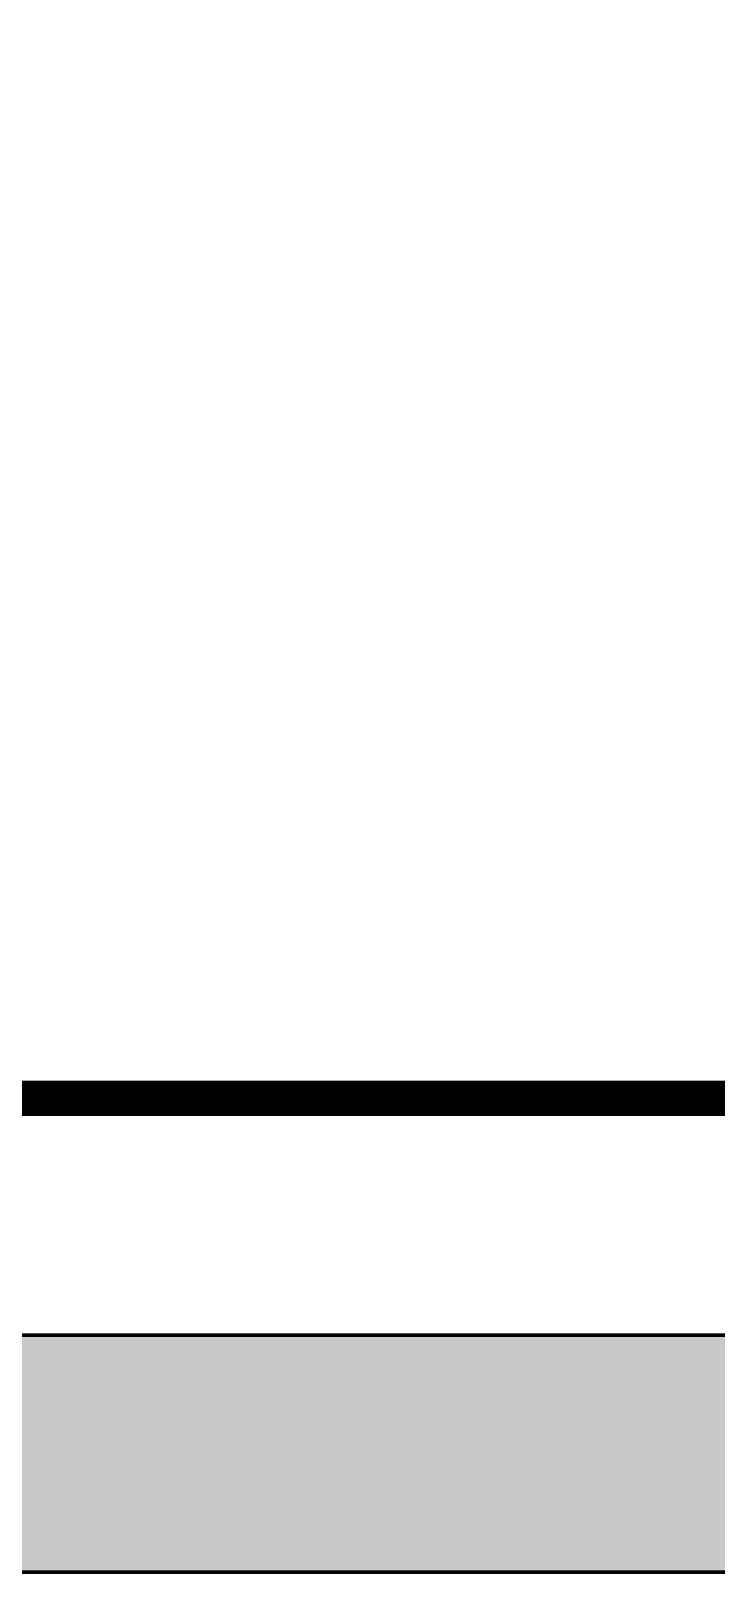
# Model space of a CAD drawing. Header units: millimetres. Extents: x -116965 to 323937, y 291661 to 566926.
# Drawn here: x -45730 to -45440, y 316539 to 317189 of the extents above; entities that cross this region are included whole.
import ezdxf

# ---------------------------------------------------------------- set-up
doc = ezdxf.new("R2010")
doc.units = ezdxf.units.MM
doc.layers.get('0').update_dxf_attribs({"lineweight": 18})
doc.layers.add('C00-00-00', color=7, linetype='Continuous')
doc.layers.add('C34-3A-40', color=7, linetype='Continuous', true_color=0x343a40)
doc.layers.add('C62-64-69', color=7, linetype='Continuous', true_color=0x626469)

msp = doc.modelspace()

# ---------------------------------------------------------------- hatches: boundary and pattern name
at = {"layer": 'C34-3A-40'}
h = msp.add_hatch(color=256, dxfattribs=at)
h.dxf.hatch_style = 2
h.paths.add_polyline_path([(-45832.204577, 316638.736127), (-45432.260407, 316638.736127), (-45432.260407, 316538.750083), (-45832.204577, 316538.750083)])
at = {"layer": 'C62-64-69'}
h = msp.add_hatch(color=256, dxfattribs=at)
h.dxf.hatch_style = 2
h.paths.add_polyline_path([(-45736.217977, 316629.737383), (-45704.222442, 316629.737383), (-45704.222442, 316622.738358), (-45736.217977, 316622.738358)])
h = msp.add_hatch(color=256, dxfattribs=at)
h.dxf.hatch_style = 2
h.paths.add_polyline_path([(-45704.222442, 316629.737383), (-45672.226907, 316629.737383), (-45672.226907, 316622.738358), (-45704.222442, 316622.738358)])
h = msp.add_hatch(color=256, dxfattribs=at)
h.dxf.hatch_style = 2
h.paths.add_polyline_path([(-45704.222442, 316629.737383), (-45672.226907, 316629.737383), (-45672.226907, 316622.738358), (-45704.222442, 316622.738358)])
h = msp.add_hatch(color=256, dxfattribs=at)
h.dxf.hatch_style = 2
h.paths.add_polyline_path([(-45672.226907, 316629.737383), (-45640.231377, 316629.737383), (-45640.231377, 316622.738358), (-45672.226907, 316622.738358)])
h = msp.add_hatch(color=256, dxfattribs=at)
h.dxf.hatch_style = 2
h.paths.add_polyline_path([(-45672.226907, 316629.737383), (-45640.231377, 316629.737383), (-45640.231377, 316622.738358), (-45672.226907, 316622.738358)])
h = msp.add_hatch(color=256, dxfattribs=at)
h.dxf.hatch_style = 2
h.paths.add_polyline_path([(-45640.231377, 316629.737383), (-45608.235842, 316629.737383), (-45608.235842, 316622.738358), (-45640.231377, 316622.738358)])
h = msp.add_hatch(color=256, dxfattribs=at)
h.dxf.hatch_style = 2
h.paths.add_polyline_path([(-45608.235842, 316629.737383), (-45576.240307, 316629.737383), (-45576.240307, 316622.738358), (-45608.235842, 316622.738358)])
h = msp.add_hatch(color=256, dxfattribs=at)
h.dxf.hatch_style = 2
h.paths.add_polyline_path([(-45608.235842, 316629.737383), (-45576.240307, 316629.737383), (-45576.240307, 316622.738358), (-45608.235842, 316622.738358)])
h = msp.add_hatch(color=256, dxfattribs=at)
h.dxf.hatch_style = 2
h.paths.add_polyline_path([(-45576.240307, 316629.737383), (-45544.244777, 316629.737383), (-45544.244777, 316622.738358), (-45576.240307, 316622.738358)])
h = msp.add_hatch(color=256, dxfattribs=at)
h.dxf.hatch_style = 2
h.paths.add_polyline_path([(-45576.240307, 316629.737383), (-45544.244777, 316629.737383), (-45544.244777, 316622.738358), (-45576.240307, 316622.738358)])
h = msp.add_hatch(color=256, dxfattribs=at)
h.dxf.hatch_style = 2
h.paths.add_polyline_path([(-45544.244777, 316629.737383), (-45512.249242, 316629.737383), (-45512.249242, 316622.738358), (-45544.244777, 316622.738358)])
h = msp.add_hatch(color=256, dxfattribs=at)
h.dxf.hatch_style = 2
h.paths.add_polyline_path([(-45544.244777, 316629.737383), (-45512.249242, 316629.737383), (-45512.249242, 316622.738358), (-45544.244777, 316622.738358)])
h = msp.add_hatch(color=256, dxfattribs=at)
h.dxf.hatch_style = 2
h.paths.add_polyline_path([(-45512.249242, 316629.737383), (-45480.253707, 316629.737383), (-45480.253707, 316622.738358), (-45512.249242, 316622.738358)])
h = msp.add_hatch(color=256, dxfattribs=at)
h.dxf.hatch_style = 2
h.paths.add_polyline_path([(-45512.249242, 316629.737383), (-45480.253707, 316629.737383), (-45480.253707, 316622.738358), (-45512.249242, 316622.738358)])
h = msp.add_hatch(color=256, dxfattribs=at)
h.dxf.hatch_style = 2
h.paths.add_polyline_path([(-45480.253707, 316629.737383), (-45448.258177, 316629.737383), (-45448.258177, 316622.738358), (-45480.253707, 316622.738358)])
h = msp.add_hatch(color=256, dxfattribs=at)
h.dxf.hatch_style = 2
h.paths.add_polyline_path([(-45736.217977, 316622.738358), (-45704.222442, 316622.738358), (-45704.222442, 316620.738639), (-45736.217977, 316620.738639)])
h = msp.add_hatch(color=256, dxfattribs=at)
h.dxf.hatch_style = 2
h.paths.add_polyline_path([(-45736.217977, 316620.738639), (-45704.222442, 316620.738639), (-45704.222442, 316613.739614), (-45736.217977, 316613.739614)])
h = msp.add_hatch(color=256, dxfattribs=at)
h.dxf.hatch_style = 2
h.paths.add_polyline_path([(-45704.222442, 316622.738358), (-45672.226907, 316622.738358), (-45672.226907, 316620.738639), (-45704.222442, 316620.738639)])
h = msp.add_hatch(color=256, dxfattribs=at)
h.dxf.hatch_style = 2
h.paths.add_polyline_path([(-45704.222442, 316622.738358), (-45672.226907, 316622.738358), (-45672.226907, 316620.738639), (-45704.222442, 316620.738639)])
h = msp.add_hatch(color=256, dxfattribs=at)
h.dxf.hatch_style = 2
h.paths.add_polyline_path([(-45704.222442, 316620.738639), (-45672.226907, 316620.738639), (-45672.226907, 316613.739614), (-45704.222442, 316613.739614)])
h = msp.add_hatch(color=256, dxfattribs=at)
h.dxf.hatch_style = 2
h.paths.add_polyline_path([(-45704.222442, 316620.738639), (-45672.226907, 316620.738639), (-45672.226907, 316613.739614), (-45704.222442, 316613.739614)])
h = msp.add_hatch(color=256, dxfattribs=at)
h.dxf.hatch_style = 2
h.paths.add_polyline_path([(-45672.226907, 316622.738358), (-45640.231377, 316622.738358), (-45640.231377, 316620.738639), (-45672.226907, 316620.738639)])
h = msp.add_hatch(color=256, dxfattribs=at)
h.dxf.hatch_style = 2
h.paths.add_polyline_path([(-45672.226907, 316622.738358), (-45640.231377, 316622.738358), (-45640.231377, 316620.738639), (-45672.226907, 316620.738639)])
h = msp.add_hatch(color=256, dxfattribs=at)
h.dxf.hatch_style = 2
h.paths.add_polyline_path([(-45672.226907, 316620.738639), (-45640.231377, 316620.738639), (-45640.231377, 316613.739614), (-45672.226907, 316613.739614)])
h = msp.add_hatch(color=256, dxfattribs=at)
h.dxf.hatch_style = 2
h.paths.add_polyline_path([(-45672.226907, 316620.738639), (-45640.231377, 316620.738639), (-45640.231377, 316613.739614), (-45672.226907, 316613.739614)])
h = msp.add_hatch(color=256, dxfattribs=at)
h.dxf.hatch_style = 2
h.paths.add_polyline_path([(-45640.231377, 316622.738358), (-45608.235842, 316622.738358), (-45608.235842, 316620.738639), (-45640.231377, 316620.738639)])
h = msp.add_hatch(color=256, dxfattribs=at)
h.dxf.hatch_style = 2
h.paths.add_polyline_path([(-45640.231377, 316620.738639), (-45608.235842, 316620.738639), (-45608.235842, 316613.739614), (-45640.231377, 316613.739614)])
h = msp.add_hatch(color=256, dxfattribs=at)
h.dxf.hatch_style = 2
h.paths.add_polyline_path([(-45608.235842, 316622.738358), (-45576.240307, 316622.738358), (-45576.240307, 316620.738639), (-45608.235842, 316620.738639)])
h = msp.add_hatch(color=256, dxfattribs=at)
h.dxf.hatch_style = 2
h.paths.add_polyline_path([(-45608.235842, 316622.738358), (-45576.240307, 316622.738358), (-45576.240307, 316620.738639), (-45608.235842, 316620.738639)])
h = msp.add_hatch(color=256, dxfattribs=at)
h.dxf.hatch_style = 2
h.paths.add_polyline_path([(-45608.235842, 316620.738639), (-45576.240307, 316620.738639), (-45576.240307, 316613.739614), (-45608.235842, 316613.739614)])
h = msp.add_hatch(color=256, dxfattribs=at)
h.dxf.hatch_style = 2
h.paths.add_polyline_path([(-45608.235842, 316620.738639), (-45576.240307, 316620.738639), (-45576.240307, 316613.739614), (-45608.235842, 316613.739614)])
h = msp.add_hatch(color=256, dxfattribs=at)
h.dxf.hatch_style = 2
h.paths.add_polyline_path([(-45576.240307, 316622.738358), (-45544.244777, 316622.738358), (-45544.244777, 316620.738639), (-45576.240307, 316620.738639)])
h = msp.add_hatch(color=256, dxfattribs=at)
h.dxf.hatch_style = 2
h.paths.add_polyline_path([(-45576.240307, 316622.738358), (-45544.244777, 316622.738358), (-45544.244777, 316620.738639), (-45576.240307, 316620.738639)])
h = msp.add_hatch(color=256, dxfattribs=at)
h.dxf.hatch_style = 2
h.paths.add_polyline_path([(-45576.240307, 316620.738639), (-45544.244777, 316620.738639), (-45544.244777, 316613.739614), (-45576.240307, 316613.739614)])
h = msp.add_hatch(color=256, dxfattribs=at)
h.dxf.hatch_style = 2
h.paths.add_polyline_path([(-45576.240307, 316620.738639), (-45544.244777, 316620.738639), (-45544.244777, 316613.739614), (-45576.240307, 316613.739614)])
h = msp.add_hatch(color=256, dxfattribs=at)
h.dxf.hatch_style = 2
h.paths.add_polyline_path([(-45544.244777, 316622.738358), (-45512.249242, 316622.738358), (-45512.249242, 316620.738639), (-45544.244777, 316620.738639)])
h = msp.add_hatch(color=256, dxfattribs=at)
h.dxf.hatch_style = 2
h.paths.add_polyline_path([(-45544.244777, 316622.738358), (-45512.249242, 316622.738358), (-45512.249242, 316620.738639), (-45544.244777, 316620.738639)])
h = msp.add_hatch(color=256, dxfattribs=at)
h.dxf.hatch_style = 2
h.paths.add_polyline_path([(-45544.244777, 316620.738639), (-45512.249242, 316620.738639), (-45512.249242, 316613.739614), (-45544.244777, 316613.739614)])
h = msp.add_hatch(color=256, dxfattribs=at)
h.dxf.hatch_style = 2
h.paths.add_polyline_path([(-45544.244777, 316620.738639), (-45512.249242, 316620.738639), (-45512.249242, 316613.739614), (-45544.244777, 316613.739614)])
h = msp.add_hatch(color=256, dxfattribs=at)
h.dxf.hatch_style = 2
h.paths.add_polyline_path([(-45512.249242, 316622.738358), (-45480.253707, 316622.738358), (-45480.253707, 316620.738639), (-45512.249242, 316620.738639)])
h = msp.add_hatch(color=256, dxfattribs=at)
h.dxf.hatch_style = 2
h.paths.add_polyline_path([(-45512.249242, 316622.738358), (-45480.253707, 316622.738358), (-45480.253707, 316620.738639), (-45512.249242, 316620.738639)])
h = msp.add_hatch(color=256, dxfattribs=at)
h.dxf.hatch_style = 2
h.paths.add_polyline_path([(-45512.249242, 316620.738639), (-45480.253707, 316620.738639), (-45480.253707, 316613.739614), (-45512.249242, 316613.739614)])
h = msp.add_hatch(color=256, dxfattribs=at)
h.dxf.hatch_style = 2
h.paths.add_polyline_path([(-45512.249242, 316620.738639), (-45480.253707, 316620.738639), (-45480.253707, 316613.739614), (-45512.249242, 316613.739614)])
h = msp.add_hatch(color=256, dxfattribs=at)
h.dxf.hatch_style = 2
h.paths.add_polyline_path([(-45480.253707, 316622.738358), (-45448.258177, 316622.738358), (-45448.258177, 316620.738639), (-45480.253707, 316620.738639)])
h = msp.add_hatch(color=256, dxfattribs=at)
h.dxf.hatch_style = 2
h.paths.add_polyline_path([(-45480.253707, 316620.738639), (-45448.258177, 316620.738639), (-45448.258177, 316613.739614), (-45480.253707, 316613.739614)])
h = msp.add_hatch(color=256, dxfattribs=at)
h.dxf.hatch_style = 2
h.paths.add_polyline_path([(-45736.217977, 316613.739614), (-45704.222442, 316613.739614), (-45704.222442, 316611.739896), (-45736.217977, 316611.739896)])
h = msp.add_hatch(color=256, dxfattribs=at)
h.dxf.hatch_style = 2
h.paths.add_polyline_path([(-45704.222442, 316613.739614), (-45672.226907, 316613.739614), (-45672.226907, 316611.739896), (-45704.222442, 316611.739896)])
h = msp.add_hatch(color=256, dxfattribs=at)
h.dxf.hatch_style = 2
h.paths.add_polyline_path([(-45704.222442, 316613.739614), (-45672.226907, 316613.739614), (-45672.226907, 316611.739896), (-45704.222442, 316611.739896)])
h = msp.add_hatch(color=256, dxfattribs=at)
h.dxf.hatch_style = 2
h.paths.add_polyline_path([(-45672.226907, 316613.739614), (-45640.231377, 316613.739614), (-45640.231377, 316611.739896), (-45672.226907, 316611.739896)])
h = msp.add_hatch(color=256, dxfattribs=at)
h.dxf.hatch_style = 2
h.paths.add_polyline_path([(-45672.226907, 316613.739614), (-45640.231377, 316613.739614), (-45640.231377, 316611.739896), (-45672.226907, 316611.739896)])
h = msp.add_hatch(color=256, dxfattribs=at)
h.dxf.hatch_style = 2
h.paths.add_polyline_path([(-45640.231377, 316613.739614), (-45608.235842, 316613.739614), (-45608.235842, 316611.739896), (-45640.231377, 316611.739896)])
h = msp.add_hatch(color=256, dxfattribs=at)
h.dxf.hatch_style = 2
h.paths.add_polyline_path([(-45608.235842, 316613.739614), (-45576.240307, 316613.739614), (-45576.240307, 316611.739896), (-45608.235842, 316611.739896)])
h = msp.add_hatch(color=256, dxfattribs=at)
h.dxf.hatch_style = 2
h.paths.add_polyline_path([(-45608.235842, 316613.739614), (-45576.240307, 316613.739614), (-45576.240307, 316611.739896), (-45608.235842, 316611.739896)])
h = msp.add_hatch(color=256, dxfattribs=at)
h.dxf.hatch_style = 2
h.paths.add_polyline_path([(-45576.240307, 316613.739614), (-45544.244777, 316613.739614), (-45544.244777, 316611.739896), (-45576.240307, 316611.739896)])
h = msp.add_hatch(color=256, dxfattribs=at)
h.dxf.hatch_style = 2
h.paths.add_polyline_path([(-45576.240307, 316613.739614), (-45544.244777, 316613.739614), (-45544.244777, 316611.739896), (-45576.240307, 316611.739896)])
h = msp.add_hatch(color=256, dxfattribs=at)
h.dxf.hatch_style = 2
h.paths.add_polyline_path([(-45544.244777, 316613.739614), (-45512.249242, 316613.739614), (-45512.249242, 316611.739896), (-45544.244777, 316611.739896)])
h = msp.add_hatch(color=256, dxfattribs=at)
h.dxf.hatch_style = 2
h.paths.add_polyline_path([(-45544.244777, 316613.739614), (-45512.249242, 316613.739614), (-45512.249242, 316611.739896), (-45544.244777, 316611.739896)])
h = msp.add_hatch(color=256, dxfattribs=at)
h.dxf.hatch_style = 2
h.paths.add_polyline_path([(-45512.249242, 316613.739614), (-45480.253707, 316613.739614), (-45480.253707, 316611.739896), (-45512.249242, 316611.739896)])
h = msp.add_hatch(color=256, dxfattribs=at)
h.dxf.hatch_style = 2
h.paths.add_polyline_path([(-45512.249242, 316613.739614), (-45480.253707, 316613.739614), (-45480.253707, 316611.739896), (-45512.249242, 316611.739896)])
h = msp.add_hatch(color=256, dxfattribs=at)
h.dxf.hatch_style = 2
h.paths.add_polyline_path([(-45480.253707, 316613.739614), (-45448.258177, 316613.739614), (-45448.258177, 316611.739896), (-45480.253707, 316611.739896)])
h = msp.add_hatch(color=256, dxfattribs=at)
h.dxf.hatch_style = 2
h.paths.add_polyline_path([(-45736.217977, 316611.739896), (-45704.222442, 316611.739896), (-45704.222442, 316604.74087), (-45736.217977, 316604.74087)])
h = msp.add_hatch(color=256, dxfattribs=at)
h.dxf.hatch_style = 2
h.paths.add_polyline_path([(-45704.222442, 316611.739896), (-45672.226907, 316611.739896), (-45672.226907, 316604.74087), (-45704.222442, 316604.74087)])
h = msp.add_hatch(color=256, dxfattribs=at)
h.dxf.hatch_style = 2
h.paths.add_polyline_path([(-45704.222442, 316611.739896), (-45672.226907, 316611.739896), (-45672.226907, 316604.74087), (-45704.222442, 316604.74087)])
h = msp.add_hatch(color=256, dxfattribs=at)
h.dxf.hatch_style = 2
h.paths.add_polyline_path([(-45672.226907, 316611.739896), (-45640.231377, 316611.739896), (-45640.231377, 316604.74087), (-45672.226907, 316604.74087)])
h = msp.add_hatch(color=256, dxfattribs=at)
h.dxf.hatch_style = 2
h.paths.add_polyline_path([(-45672.226907, 316611.739896), (-45640.231377, 316611.739896), (-45640.231377, 316604.74087), (-45672.226907, 316604.74087)])
h = msp.add_hatch(color=256, dxfattribs=at)
h.dxf.hatch_style = 2
h.paths.add_polyline_path([(-45640.231377, 316611.739896), (-45608.235842, 316611.739896), (-45608.235842, 316604.74087), (-45640.231377, 316604.74087)])
h = msp.add_hatch(color=256, dxfattribs=at)
h.dxf.hatch_style = 2
h.paths.add_polyline_path([(-45608.235842, 316611.739896), (-45576.240307, 316611.739896), (-45576.240307, 316604.74087), (-45608.235842, 316604.74087)])
h = msp.add_hatch(color=256, dxfattribs=at)
h.dxf.hatch_style = 2
h.paths.add_polyline_path([(-45608.235842, 316611.739896), (-45576.240307, 316611.739896), (-45576.240307, 316604.74087), (-45608.235842, 316604.74087)])
h = msp.add_hatch(color=256, dxfattribs=at)
h.dxf.hatch_style = 2
h.paths.add_polyline_path([(-45576.240307, 316611.739896), (-45544.244777, 316611.739896), (-45544.244777, 316604.74087), (-45576.240307, 316604.74087)])
h = msp.add_hatch(color=256, dxfattribs=at)
h.dxf.hatch_style = 2
h.paths.add_polyline_path([(-45576.240307, 316611.739896), (-45544.244777, 316611.739896), (-45544.244777, 316604.74087), (-45576.240307, 316604.74087)])
h = msp.add_hatch(color=256, dxfattribs=at)
h.dxf.hatch_style = 2
h.paths.add_polyline_path([(-45544.244777, 316611.739896), (-45512.249242, 316611.739896), (-45512.249242, 316604.74087), (-45544.244777, 316604.74087)])
h = msp.add_hatch(color=256, dxfattribs=at)
h.dxf.hatch_style = 2
h.paths.add_polyline_path([(-45544.244777, 316611.739896), (-45512.249242, 316611.739896), (-45512.249242, 316604.74087), (-45544.244777, 316604.74087)])
h = msp.add_hatch(color=256, dxfattribs=at)
h.dxf.hatch_style = 2
h.paths.add_polyline_path([(-45512.249242, 316611.739896), (-45480.253707, 316611.739896), (-45480.253707, 316604.74087), (-45512.249242, 316604.74087)])
h = msp.add_hatch(color=256, dxfattribs=at)
h.dxf.hatch_style = 2
h.paths.add_polyline_path([(-45512.249242, 316611.739896), (-45480.253707, 316611.739896), (-45480.253707, 316604.74087), (-45512.249242, 316604.74087)])
h = msp.add_hatch(color=256, dxfattribs=at)
h.dxf.hatch_style = 2
h.paths.add_polyline_path([(-45480.253707, 316611.739896), (-45448.258177, 316611.739896), (-45448.258177, 316604.74087), (-45480.253707, 316604.74087)])
h = msp.add_hatch(color=256, dxfattribs=at)
h.dxf.hatch_style = 2
h.paths.add_polyline_path([(-45736.217977, 316604.74087), (-45704.222442, 316604.74087), (-45704.222442, 316602.741152), (-45736.217977, 316602.741152)])
h = msp.add_hatch(color=256, dxfattribs=at)
h.dxf.hatch_style = 2
h.paths.add_polyline_path([(-45736.217977, 316602.741152), (-45704.222442, 316602.741152), (-45704.222442, 316595.742126), (-45736.217977, 316595.742126)])
h = msp.add_hatch(color=256, dxfattribs=at)
h.dxf.hatch_style = 2
h.paths.add_polyline_path([(-45704.222442, 316604.74087), (-45672.226907, 316604.74087), (-45672.226907, 316602.741152), (-45704.222442, 316602.741152)])
h = msp.add_hatch(color=256, dxfattribs=at)
h.dxf.hatch_style = 2
h.paths.add_polyline_path([(-45704.222442, 316604.74087), (-45672.226907, 316604.74087), (-45672.226907, 316602.741152), (-45704.222442, 316602.741152)])
h = msp.add_hatch(color=256, dxfattribs=at)
h.dxf.hatch_style = 2
h.paths.add_polyline_path([(-45704.222442, 316602.741152), (-45672.226907, 316602.741152), (-45672.226907, 316595.742126), (-45704.222442, 316595.742126)])
h = msp.add_hatch(color=256, dxfattribs=at)
h.dxf.hatch_style = 2
h.paths.add_polyline_path([(-45704.222442, 316602.741152), (-45672.226907, 316602.741152), (-45672.226907, 316595.742126), (-45704.222442, 316595.742126)])
h = msp.add_hatch(color=256, dxfattribs=at)
h.dxf.hatch_style = 2
h.paths.add_polyline_path([(-45672.226907, 316604.74087), (-45640.231377, 316604.74087), (-45640.231377, 316602.741152), (-45672.226907, 316602.741152)])
h = msp.add_hatch(color=256, dxfattribs=at)
h.dxf.hatch_style = 2
h.paths.add_polyline_path([(-45672.226907, 316604.74087), (-45640.231377, 316604.74087), (-45640.231377, 316602.741152), (-45672.226907, 316602.741152)])
h = msp.add_hatch(color=256, dxfattribs=at)
h.dxf.hatch_style = 2
h.paths.add_polyline_path([(-45672.226907, 316602.741152), (-45640.231377, 316602.741152), (-45640.231377, 316595.742126), (-45672.226907, 316595.742126)])
h = msp.add_hatch(color=256, dxfattribs=at)
h.dxf.hatch_style = 2
h.paths.add_polyline_path([(-45672.226907, 316602.741152), (-45640.231377, 316602.741152), (-45640.231377, 316595.742126), (-45672.226907, 316595.742126)])
h = msp.add_hatch(color=256, dxfattribs=at)
h.dxf.hatch_style = 2
h.paths.add_polyline_path([(-45640.231377, 316604.74087), (-45608.235842, 316604.74087), (-45608.235842, 316602.741152), (-45640.231377, 316602.741152)])
h = msp.add_hatch(color=256, dxfattribs=at)
h.dxf.hatch_style = 2
h.paths.add_polyline_path([(-45640.231377, 316602.741152), (-45608.235842, 316602.741152), (-45608.235842, 316595.742126), (-45640.231377, 316595.742126)])
h = msp.add_hatch(color=256, dxfattribs=at)
h.dxf.hatch_style = 2
h.paths.add_polyline_path([(-45608.235842, 316604.74087), (-45576.240307, 316604.74087), (-45576.240307, 316602.741152), (-45608.235842, 316602.741152)])
h = msp.add_hatch(color=256, dxfattribs=at)
h.dxf.hatch_style = 2
h.paths.add_polyline_path([(-45608.235842, 316604.74087), (-45576.240307, 316604.74087), (-45576.240307, 316602.741152), (-45608.235842, 316602.741152)])
h = msp.add_hatch(color=256, dxfattribs=at)
h.dxf.hatch_style = 2
h.paths.add_polyline_path([(-45608.235842, 316602.741152), (-45576.240307, 316602.741152), (-45576.240307, 316595.742126), (-45608.235842, 316595.742126)])
h = msp.add_hatch(color=256, dxfattribs=at)
h.dxf.hatch_style = 2
h.paths.add_polyline_path([(-45608.235842, 316602.741152), (-45576.240307, 316602.741152), (-45576.240307, 316595.742126), (-45608.235842, 316595.742126)])
h = msp.add_hatch(color=256, dxfattribs=at)
h.dxf.hatch_style = 2
h.paths.add_polyline_path([(-45576.240307, 316604.74087), (-45544.244777, 316604.74087), (-45544.244777, 316602.741152), (-45576.240307, 316602.741152)])
h = msp.add_hatch(color=256, dxfattribs=at)
h.dxf.hatch_style = 2
h.paths.add_polyline_path([(-45576.240307, 316604.74087), (-45544.244777, 316604.74087), (-45544.244777, 316602.741152), (-45576.240307, 316602.741152)])
h = msp.add_hatch(color=256, dxfattribs=at)
h.dxf.hatch_style = 2
h.paths.add_polyline_path([(-45576.240307, 316602.741152), (-45544.244777, 316602.741152), (-45544.244777, 316595.742126), (-45576.240307, 316595.742126)])
h = msp.add_hatch(color=256, dxfattribs=at)
h.dxf.hatch_style = 2
h.paths.add_polyline_path([(-45576.240307, 316602.741152), (-45544.244777, 316602.741152), (-45544.244777, 316595.742126), (-45576.240307, 316595.742126)])
h = msp.add_hatch(color=256, dxfattribs=at)
h.dxf.hatch_style = 2
h.paths.add_polyline_path([(-45544.244777, 316604.74087), (-45512.249242, 316604.74087), (-45512.249242, 316602.741152), (-45544.244777, 316602.741152)])
h = msp.add_hatch(color=256, dxfattribs=at)
h.dxf.hatch_style = 2
h.paths.add_polyline_path([(-45544.244777, 316604.74087), (-45512.249242, 316604.74087), (-45512.249242, 316602.741152), (-45544.244777, 316602.741152)])
h = msp.add_hatch(color=256, dxfattribs=at)
h.dxf.hatch_style = 2
h.paths.add_polyline_path([(-45544.244777, 316602.741152), (-45512.249242, 316602.741152), (-45512.249242, 316595.742126), (-45544.244777, 316595.742126)])
h = msp.add_hatch(color=256, dxfattribs=at)
h.dxf.hatch_style = 2
h.paths.add_polyline_path([(-45544.244777, 316602.741152), (-45512.249242, 316602.741152), (-45512.249242, 316595.742126), (-45544.244777, 316595.742126)])
h = msp.add_hatch(color=256, dxfattribs=at)
h.dxf.hatch_style = 2
h.paths.add_polyline_path([(-45512.249242, 316604.74087), (-45480.253707, 316604.74087), (-45480.253707, 316602.741152), (-45512.249242, 316602.741152)])
h = msp.add_hatch(color=256, dxfattribs=at)
h.dxf.hatch_style = 2
h.paths.add_polyline_path([(-45512.249242, 316604.74087), (-45480.253707, 316604.74087), (-45480.253707, 316602.741152), (-45512.249242, 316602.741152)])
h = msp.add_hatch(color=256, dxfattribs=at)
h.dxf.hatch_style = 2
h.paths.add_polyline_path([(-45512.249242, 316602.741152), (-45480.253707, 316602.741152), (-45480.253707, 316595.742126), (-45512.249242, 316595.742126)])
h = msp.add_hatch(color=256, dxfattribs=at)
h.dxf.hatch_style = 2
h.paths.add_polyline_path([(-45512.249242, 316602.741152), (-45480.253707, 316602.741152), (-45480.253707, 316595.742126), (-45512.249242, 316595.742126)])
h = msp.add_hatch(color=256, dxfattribs=at)
h.dxf.hatch_style = 2
h.paths.add_polyline_path([(-45480.253707, 316604.74087), (-45448.258177, 316604.74087), (-45448.258177, 316602.741152), (-45480.253707, 316602.741152)])
h = msp.add_hatch(color=256, dxfattribs=at)
h.dxf.hatch_style = 2
h.paths.add_polyline_path([(-45480.253707, 316602.741152), (-45448.258177, 316602.741152), (-45448.258177, 316595.742126), (-45480.253707, 316595.742126)])
h = msp.add_hatch(color=256, dxfattribs=at)
h.dxf.hatch_style = 2
h.paths.add_polyline_path([(-45736.217977, 316595.742126), (-45704.222442, 316595.742126), (-45704.222442, 316593.742408), (-45736.217977, 316593.742408)])
h = msp.add_hatch(color=256, dxfattribs=at)
h.dxf.hatch_style = 2
h.paths.add_polyline_path([(-45736.217977, 316593.742408), (-45704.222442, 316593.742408), (-45704.222442, 316586.743383), (-45736.217977, 316586.743383)])
h = msp.add_hatch(color=256, dxfattribs=at)
h.dxf.hatch_style = 2
h.paths.add_polyline_path([(-45704.222442, 316595.742126), (-45672.226907, 316595.742126), (-45672.226907, 316593.742408), (-45704.222442, 316593.742408)])
h = msp.add_hatch(color=256, dxfattribs=at)
h.dxf.hatch_style = 2
h.paths.add_polyline_path([(-45704.222442, 316595.742126), (-45672.226907, 316595.742126), (-45672.226907, 316593.742408), (-45704.222442, 316593.742408)])
h = msp.add_hatch(color=256, dxfattribs=at)
h.dxf.hatch_style = 2
h.paths.add_polyline_path([(-45704.222442, 316593.742408), (-45672.226907, 316593.742408), (-45672.226907, 316586.743383), (-45704.222442, 316586.743383)])
h = msp.add_hatch(color=256, dxfattribs=at)
h.dxf.hatch_style = 2
h.paths.add_polyline_path([(-45704.222442, 316593.742408), (-45672.226907, 316593.742408), (-45672.226907, 316586.743383), (-45704.222442, 316586.743383)])
h = msp.add_hatch(color=256, dxfattribs=at)
h.dxf.hatch_style = 2
h.paths.add_polyline_path([(-45672.226907, 316595.742126), (-45640.231377, 316595.742126), (-45640.231377, 316593.742408), (-45672.226907, 316593.742408)])
h = msp.add_hatch(color=256, dxfattribs=at)
h.dxf.hatch_style = 2
h.paths.add_polyline_path([(-45672.226907, 316595.742126), (-45640.231377, 316595.742126), (-45640.231377, 316593.742408), (-45672.226907, 316593.742408)])
h = msp.add_hatch(color=256, dxfattribs=at)
h.dxf.hatch_style = 2
h.paths.add_polyline_path([(-45672.226907, 316593.742408), (-45640.231377, 316593.742408), (-45640.231377, 316586.743383), (-45672.226907, 316586.743383)])
h = msp.add_hatch(color=256, dxfattribs=at)
h.dxf.hatch_style = 2
h.paths.add_polyline_path([(-45672.226907, 316593.742408), (-45640.231377, 316593.742408), (-45640.231377, 316586.743383), (-45672.226907, 316586.743383)])
h = msp.add_hatch(color=256, dxfattribs=at)
h.dxf.hatch_style = 2
h.paths.add_polyline_path([(-45640.231377, 316595.742126), (-45608.235842, 316595.742126), (-45608.235842, 316593.742408), (-45640.231377, 316593.742408)])
h = msp.add_hatch(color=256, dxfattribs=at)
h.dxf.hatch_style = 2
h.paths.add_polyline_path([(-45640.231377, 316593.742408), (-45608.235842, 316593.742408), (-45608.235842, 316586.743383), (-45640.231377, 316586.743383)])
h = msp.add_hatch(color=256, dxfattribs=at)
h.dxf.hatch_style = 2
h.paths.add_polyline_path([(-45608.235842, 316595.742126), (-45576.240307, 316595.742126), (-45576.240307, 316593.742408), (-45608.235842, 316593.742408)])
h = msp.add_hatch(color=256, dxfattribs=at)
h.dxf.hatch_style = 2
h.paths.add_polyline_path([(-45608.235842, 316595.742126), (-45576.240307, 316595.742126), (-45576.240307, 316593.742408), (-45608.235842, 316593.742408)])
h = msp.add_hatch(color=256, dxfattribs=at)
h.dxf.hatch_style = 2
h.paths.add_polyline_path([(-45608.235842, 316593.742408), (-45576.240307, 316593.742408), (-45576.240307, 316586.743383), (-45608.235842, 316586.743383)])
h = msp.add_hatch(color=256, dxfattribs=at)
h.dxf.hatch_style = 2
h.paths.add_polyline_path([(-45608.235842, 316593.742408), (-45576.240307, 316593.742408), (-45576.240307, 316586.743383), (-45608.235842, 316586.743383)])
h = msp.add_hatch(color=256, dxfattribs=at)
h.dxf.hatch_style = 2
h.paths.add_polyline_path([(-45576.240307, 316595.742126), (-45544.244777, 316595.742126), (-45544.244777, 316593.742408), (-45576.240307, 316593.742408)])
h = msp.add_hatch(color=256, dxfattribs=at)
h.dxf.hatch_style = 2
h.paths.add_polyline_path([(-45576.240307, 316595.742126), (-45544.244777, 316595.742126), (-45544.244777, 316593.742408), (-45576.240307, 316593.742408)])
h = msp.add_hatch(color=256, dxfattribs=at)
h.dxf.hatch_style = 2
h.paths.add_polyline_path([(-45576.240307, 316593.742408), (-45544.244777, 316593.742408), (-45544.244777, 316586.743383), (-45576.240307, 316586.743383)])
h = msp.add_hatch(color=256, dxfattribs=at)
h.dxf.hatch_style = 2
h.paths.add_polyline_path([(-45576.240307, 316593.742408), (-45544.244777, 316593.742408), (-45544.244777, 316586.743383), (-45576.240307, 316586.743383)])
h = msp.add_hatch(color=256, dxfattribs=at)
h.dxf.hatch_style = 2
h.paths.add_polyline_path([(-45544.244777, 316595.742126), (-45512.249242, 316595.742126), (-45512.249242, 316593.742408), (-45544.244777, 316593.742408)])
h = msp.add_hatch(color=256, dxfattribs=at)
h.dxf.hatch_style = 2
h.paths.add_polyline_path([(-45544.244777, 316595.742126), (-45512.249242, 316595.742126), (-45512.249242, 316593.742408), (-45544.244777, 316593.742408)])
h = msp.add_hatch(color=256, dxfattribs=at)
h.dxf.hatch_style = 2
h.paths.add_polyline_path([(-45544.244777, 316593.742408), (-45512.249242, 316593.742408), (-45512.249242, 316586.743383), (-45544.244777, 316586.743383)])
h = msp.add_hatch(color=256, dxfattribs=at)
h.dxf.hatch_style = 2
h.paths.add_polyline_path([(-45544.244777, 316593.742408), (-45512.249242, 316593.742408), (-45512.249242, 316586.743383), (-45544.244777, 316586.743383)])
h = msp.add_hatch(color=256, dxfattribs=at)
h.dxf.hatch_style = 2
h.paths.add_polyline_path([(-45512.249242, 316595.742126), (-45480.253707, 316595.742126), (-45480.253707, 316593.742408), (-45512.249242, 316593.742408)])
h = msp.add_hatch(color=256, dxfattribs=at)
h.dxf.hatch_style = 2
h.paths.add_polyline_path([(-45512.249242, 316595.742126), (-45480.253707, 316595.742126), (-45480.253707, 316593.742408), (-45512.249242, 316593.742408)])
h = msp.add_hatch(color=256, dxfattribs=at)
h.dxf.hatch_style = 2
h.paths.add_polyline_path([(-45512.249242, 316593.742408), (-45480.253707, 316593.742408), (-45480.253707, 316586.743383), (-45512.249242, 316586.743383)])
h = msp.add_hatch(color=256, dxfattribs=at)
h.dxf.hatch_style = 2
h.paths.add_polyline_path([(-45512.249242, 316593.742408), (-45480.253707, 316593.742408), (-45480.253707, 316586.743383), (-45512.249242, 316586.743383)])
h = msp.add_hatch(color=256, dxfattribs=at)
h.dxf.hatch_style = 2
h.paths.add_polyline_path([(-45480.253707, 316595.742126), (-45448.258177, 316595.742126), (-45448.258177, 316593.742408), (-45480.253707, 316593.742408)])
h = msp.add_hatch(color=256, dxfattribs=at)
h.dxf.hatch_style = 2
h.paths.add_polyline_path([(-45480.253707, 316593.742408), (-45448.258177, 316593.742408), (-45448.258177, 316586.743383), (-45480.253707, 316586.743383)])
h = msp.add_hatch(color=256, dxfattribs=at)
h.dxf.hatch_style = 2
h.paths.add_polyline_path([(-45736.217977, 316586.743383), (-45704.222442, 316586.743383), (-45704.222442, 316584.743664), (-45736.217977, 316584.743664)])
h = msp.add_hatch(color=256, dxfattribs=at)
h.dxf.hatch_style = 2
h.paths.add_polyline_path([(-45704.222442, 316586.743383), (-45672.226907, 316586.743383), (-45672.226907, 316584.743664), (-45704.222442, 316584.743664)])
h = msp.add_hatch(color=256, dxfattribs=at)
h.dxf.hatch_style = 2
h.paths.add_polyline_path([(-45704.222442, 316586.743383), (-45672.226907, 316586.743383), (-45672.226907, 316584.743664), (-45704.222442, 316584.743664)])
h = msp.add_hatch(color=256, dxfattribs=at)
h.dxf.hatch_style = 2
h.paths.add_polyline_path([(-45672.226907, 316586.743383), (-45640.231377, 316586.743383), (-45640.231377, 316584.743664), (-45672.226907, 316584.743664)])
h = msp.add_hatch(color=256, dxfattribs=at)
h.dxf.hatch_style = 2
h.paths.add_polyline_path([(-45672.226907, 316586.743383), (-45640.231377, 316586.743383), (-45640.231377, 316584.743664), (-45672.226907, 316584.743664)])
h = msp.add_hatch(color=256, dxfattribs=at)
h.dxf.hatch_style = 2
h.paths.add_polyline_path([(-45640.231377, 316586.743383), (-45608.235842, 316586.743383), (-45608.235842, 316584.743664), (-45640.231377, 316584.743664)])
h = msp.add_hatch(color=256, dxfattribs=at)
h.dxf.hatch_style = 2
h.paths.add_polyline_path([(-45608.235842, 316586.743383), (-45576.240307, 316586.743383), (-45576.240307, 316584.743664), (-45608.235842, 316584.743664)])
h = msp.add_hatch(color=256, dxfattribs=at)
h.dxf.hatch_style = 2
h.paths.add_polyline_path([(-45608.235842, 316586.743383), (-45576.240307, 316586.743383), (-45576.240307, 316584.743664), (-45608.235842, 316584.743664)])
h = msp.add_hatch(color=256, dxfattribs=at)
h.dxf.hatch_style = 2
h.paths.add_polyline_path([(-45576.240307, 316586.743383), (-45544.244777, 316586.743383), (-45544.244777, 316584.743664), (-45576.240307, 316584.743664)])
h = msp.add_hatch(color=256, dxfattribs=at)
h.dxf.hatch_style = 2
h.paths.add_polyline_path([(-45576.240307, 316586.743383), (-45544.244777, 316586.743383), (-45544.244777, 316584.743664), (-45576.240307, 316584.743664)])
h = msp.add_hatch(color=256, dxfattribs=at)
h.dxf.hatch_style = 2
h.paths.add_polyline_path([(-45544.244777, 316586.743383), (-45512.249242, 316586.743383), (-45512.249242, 316584.743664), (-45544.244777, 316584.743664)])
h = msp.add_hatch(color=256, dxfattribs=at)
h.dxf.hatch_style = 2
h.paths.add_polyline_path([(-45544.244777, 316586.743383), (-45512.249242, 316586.743383), (-45512.249242, 316584.743664), (-45544.244777, 316584.743664)])
h = msp.add_hatch(color=256, dxfattribs=at)
h.dxf.hatch_style = 2
h.paths.add_polyline_path([(-45512.249242, 316586.743383), (-45480.253707, 316586.743383), (-45480.253707, 316584.743664), (-45512.249242, 316584.743664)])
h = msp.add_hatch(color=256, dxfattribs=at)
h.dxf.hatch_style = 2
h.paths.add_polyline_path([(-45512.249242, 316586.743383), (-45480.253707, 316586.743383), (-45480.253707, 316584.743664), (-45512.249242, 316584.743664)])
h = msp.add_hatch(color=256, dxfattribs=at)
h.dxf.hatch_style = 2
h.paths.add_polyline_path([(-45480.253707, 316586.743383), (-45448.258177, 316586.743383), (-45448.258177, 316584.743664), (-45480.253707, 316584.743664)])

# ---------------------------------------------------------------- linework, layer by layer
at = {"color": 1, "lineweight": -3, "ltscale": 5, "const_width": 15}
msp.add_lwpolyline([(-48731.897576, 316738.722167), (-41932.748952, 316738.722167)], dxfattribs=at)
at = {"layer": 'C00-00-00', "lineweight": 100}
msp.add_lwpolyline([(-45832.204577, 318638.456958), (-45432.260407, 318638.456958), (-45432.260407, 316638.736127), (-45832.204577, 316638.736127)], close=True, dxfattribs=at)
at = {"layer": 'C00-00-00', "lineweight": 211}
msp.add_lwpolyline([(-45832.204577, 316638.736127), (-45432.260407, 316638.736127), (-45432.260407, 316538.750083), (-45832.204577, 316538.750083)], close=True, dxfattribs=at)

doc.saveas('drawing.dxf')
